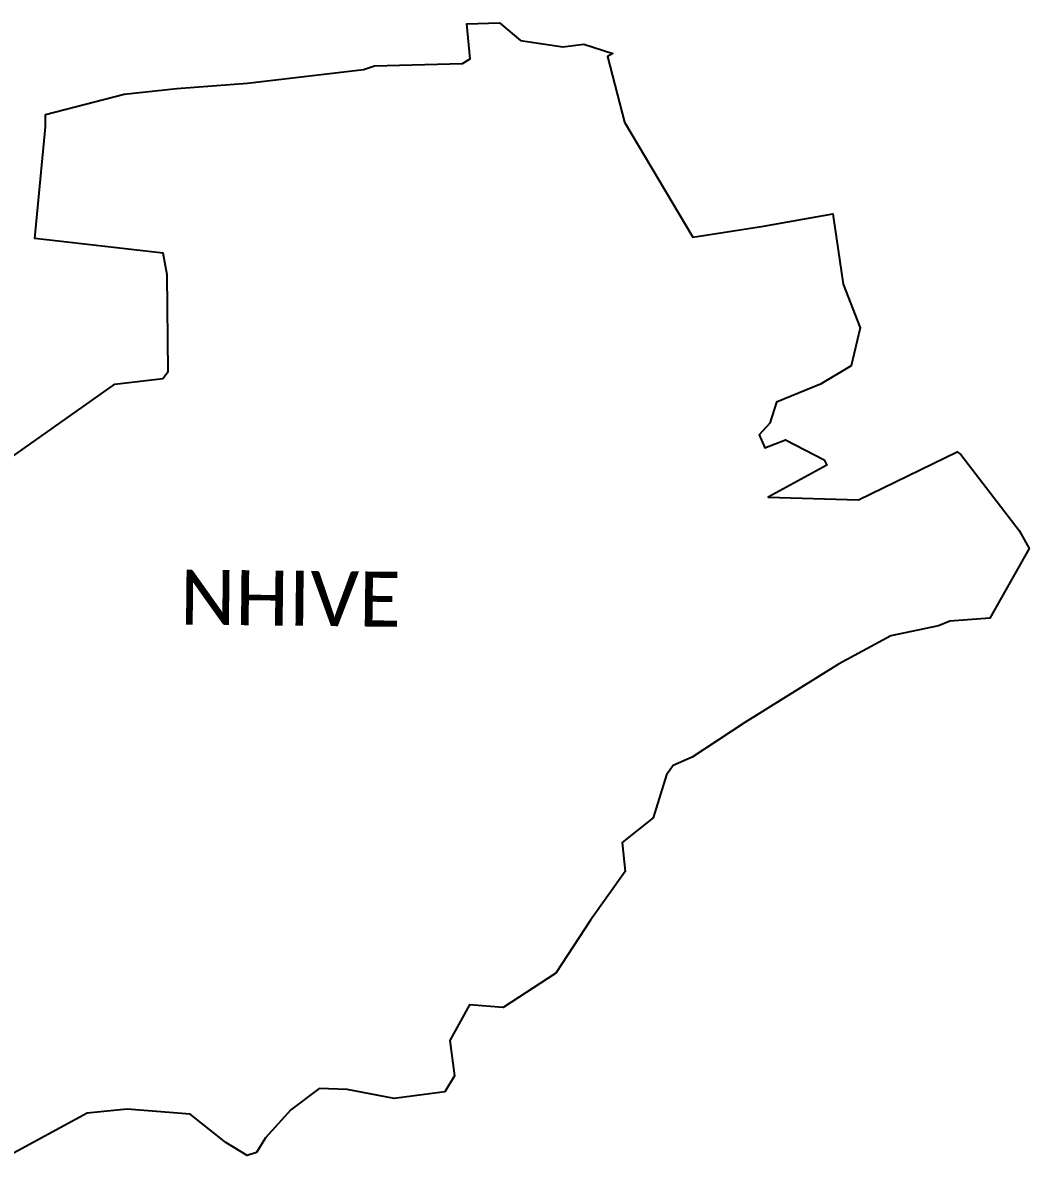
# Model space of a CAD drawing. Header units: metres. Extents: x 334765 to 340664, y 1776995 to 1780698.
# Drawn here: x 337715 to 340664, y 1777375 to 1780698 of the extents above; entities that cross this region are included whole.
import ezdxf

# ---------------------------------------------------------------- set-up
doc = ezdxf.new("R2010")
doc.units = ezdxf.units.M
doc.layers.add('VILLAGE BOUNDRY', color=10, linetype='Continuous')
doc.layers.add('VILLAGE NAME', color=250, linetype='Continuous')

msp = doc.modelspace()

# ---------------------------------------------------------------- linework, layer by layer
at = {"layer": 'VILLAGE BOUNDRY', "color": 3, "true_color": 0x00ff00}
for points in [[(337781.9, 1780429.3), (338011.9, 1780488.8), (338166.6, 1780505), (338373.3, 1780520.5), (338713, 1780561.3), (338745.1, 1780571.2), (339003.3, 1780578.5), (339026.1, 1780592.6), (339016.4, 1780694.7), (339112, 1780698), (339173.4, 1780645.5), (339297.4, 1780627.5), (339359.1, 1780634.7), (339444.3, 1780607.9), (339427.9, 1780599.1), (339478.2, 1780407.1), (339678.8, 1780070), (339885.8, 1780102.5), (340088.8, 1780138.6), (340118.6, 1779932.6), (340168.3, 1779804.5), (340142.8, 1779692.5), (340052.3, 1779639.6), (339923.3, 1779586.7), (339904.1, 1779525.1), (339872.5, 1779491.3), (339889.2, 1779452.4), (339950, 1779475.9), (340063, 1779417.2), (340071.4, 1779402.4), (339899.2, 1779308.7), (340163.9, 1779300.5), (340452.8, 1779441.4), (340464.1, 1779433.7), (340634.2, 1779210.6), (340664.4, 1779157.5), (340548.8, 1778953.5), (340431, 1778945.2), (340398.4, 1778931.3), (340258.6, 1778902.4), (340105.7, 1778818.9), (339831.2, 1778648.1), (339676.2, 1778546.7), (339620.8, 1778522.7), (339601.6, 1778495.5), (339562, 1778368.9), (339471.7, 1778296.7), (339479.8, 1778211.5), (339378.2, 1778069.4), (339277.2, 1777914.4), (339122.5, 1777813.6), (339023.6, 1777821.3), (338966.1, 1777717.4), (338979.8, 1777613.8), (338951.9, 1777567), (338803.3, 1777546.8), (338665.1, 1777573.4), (338583.3, 1777576.4), (338500.6, 1777513.6), (338426.3, 1777432.1), (338399.7, 1777388.8), (338372.3, 1777379.9), (338309.9, 1777418.1), (338205.3, 1777501.2), (338020.7, 1777515.7), (337903.1, 1777503.8), (337666.3, 1777374.9)], [(337247.8, 1779120.3), (337984.3, 1779639.3), (338125, 1779655.5), (338140.4, 1779676.2), (338137.7, 1779959.3), (338126.7, 1780023), (337749.7, 1780065.8), (337781.6, 1780392.5), (337781.9, 1780429.3)]]:
    msp.add_lwpolyline(points, dxfattribs=at)

# ---------------------------------------------------------------- texts
at = {"layer": 'VILLAGE NAME', "insert": (338176.7, 1779096.6), "char_height": 161.109, "attachment_point": 1, "rotation": 359.3742}
msp.add_mtext_dynamic_manual_height_columns('{\\fCalibri|b0|i0|c0|p34;NHIVE}', width=1589.786, gutter_width=805.5, heights=[0], dxfattribs=at)

doc.saveas('drawing.dxf')
